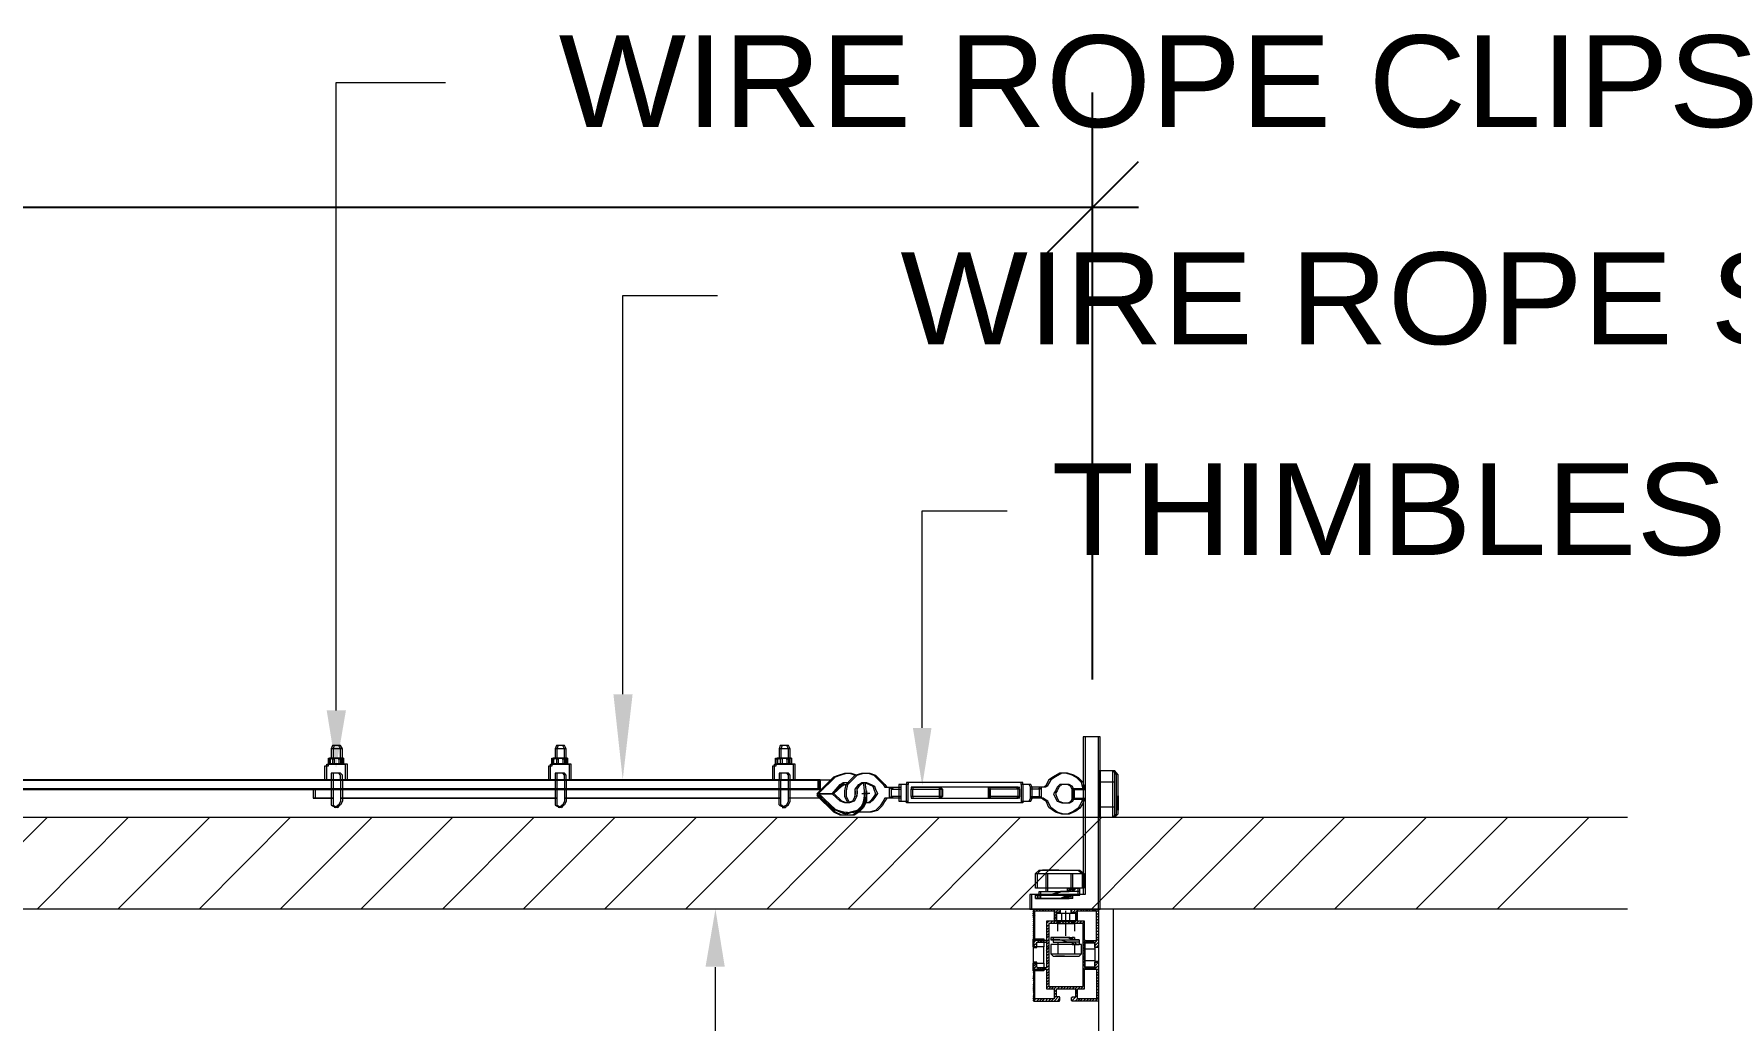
# Model space of a CAD drawing. Header units: millimetres. Extents: x 1732 to 2060, y 1135 to 1322.
# Drawn here: x 1919.44 to 1949.1, y 1214.41 to 1231.65 of the extents above; entities that cross this region are included whole.
import ezdxf

# ---------------------------------------------------------------- set-up
doc = ezdxf.new("R2010")
doc.units = ezdxf.units.MM
doc.layers.get('Defpoints').update_dxf_attribs({"color": 2})
doc.styles.add('MASTER', font='cordia.shx', dxfattribs={"width": 1.1})
doc.dimstyles.new('E0025', dxfattribs={"dimscale": 0.025, "dimtxt": 1.6, "dimasz": 1.6, "dimexe": 2, "dimexo": 1, "dimgap": 2, "dimtad": 1, "dimtih": 1, "dimtoh": 1, "dimdec": 4, "dimzin": 0, "dimdsep": 46, "dimlunit": 6, "dimtxsty": 'MASTER', "dimblk": 'AA', "dimcen": 1, "dimclrd": 256, "dimclre": 256, "dimclrt": 256, "dimadec": 0, "dimazin": 0, "dimtfac": 1, "dimtdec": 4, "dimtix": 1, "dimtmove": 2, "dimatfit": 3, "dimfxl": 1, "dimtolj": 1, "dimtzin": 0, "dimarcsym": 0})

# ---------------------------------------------------------------- blocks, each defined once
blk = doc.blocks.new('A$C5e33dab7')
at = {"color": 3, "lineweight": 0}
for points in [[(0.01065, 0.00634), (-0.01268, 0.00634), (-0.01268, 0), (0.01724, 0), (0.01724, 0.07504), (0.01065, 0.07504)], [(-0.01014, 0.01546), (-0.00862, 0.01699), (0.00837, 0.01699), (0.01014, 0.01546), (0.01014, 0.00913), (-0.01014, 0.00913)]]:
    blk.add_lwpolyline(points, close=True, dxfattribs=at)
for points in [[(-0.01014, 0.01546), (-0.00558, 0.01546)], [(-0.00076, 0.01699), (-0.0071, 0.01699)], [(0.00532, 0.00456), (0.00532, 0.00608), (0.00228, 0.00456), (-0.00076, 0.00456), (-0.00406, 0.00456), (-0.00558, 0.00456), (-0.0071, 0.00456), (0.0038, 0.00456), (0.0038, 0.00608), (0.00685, 0.00608), (0.00837, 0.00608), (0.00837, 0.00761), (0.00837, 0.00913), (0.00685, 0.00913), (0.00532, 0.00913), (0.00532, 0.01546), (0.01014, 0.01546)], [(-0.00558, 0.01699), (-0.00406, 0.01699), (-0.00254, 0.01699)], [(-0.00558, 0.00761), (-0.00558, 0.00913), (-0.00558, 0.01546), (-0.00406, 0.01546), (0.0038, 0.01546), (0.00532, 0.01546)], [(0.00837, 0.00761), (0.00076, 0.00761), (-0.00406, 0.00608), (-0.00862, 0.00608), (-0.01014, 0.00608), (-0.00862, 0.00608), (-0.00862, 0.00761), (-0.00406, 0.00761), (0.00076, 0.00761), (0.0038, 0.00761), (0.00532, 0.00913), (0.00685, 0.00913), (0.00532, 0.00913), (0.00685, 0.00913), (0.00837, 0.00913), (0.00685, 0.00913), (0.00532, 0.00761), (0.00076, 0.00761), (0.0038, 0.00761), (0.0038, 0.00913), (0.00532, 0.00913), (-0.00558, 0.00913)], [(0.00837, 0.00913), (-0.00862, 0.00913)], [(-0.01014, 0.00456), (-0.00862, 0.00456), (-0.00862, 0.00608), (0.00076, 0.00608), (0.0038, 0.00608), (0.00837, 0.00608), (0.0038, 0.00608), (0.00076, 0.00456), (-0.00558, 0.00456), (-0.0071, 0.00456), (-0.00862, 0.00456), (-0.0071, 0.00456), (-0.00862, 0.00456), (-0.01014, 0.00456), (-0.01014, 0.00608), (-0.00862, 0.00608)], [(-0.00076, 0.00456), (-0.00254, 0.00456), (-0.00406, 0.00456), (-0.00558, 0.00456)], [(0.00532, 0.00456), (0.0038, 0.00456)]]:
    blk.add_lwpolyline(points, dxfattribs=at)
blk = doc.blocks.new('A$C03058784')
at = {"color": 3, "lineweight": 0}
blk.add_lwpolyline([(-0.00634, -0.01014), (-0.00786, -0.00862), (-0.00786, 0.00837), (-0.00634, 0.01014), (0, 0.01014), (0, -0.01014)], close=True, dxfattribs=at)
for points in [[(0, 0.00837), (0, 0.00685), (0, 0.00532), (-0.00634, 0.00532), (-0.00634, 0.01014)], [(0, 0.00837), (0, -0.00862)], [(0, -0.00558), (-0.00634, -0.00558), (-0.00634, -0.00406), (-0.00634, 0.0038), (-0.00634, 0.00532)], [(-0.00786, -0.00076), (-0.00786, -0.0071)], [(-0.00786, -0.00558), (-0.00786, -0.00406), (-0.00786, -0.00254)], [(-0.00634, -0.01014), (-0.00634, -0.00558)]]:
    blk.add_lwpolyline(points, dxfattribs=at)
blk = doc.blocks.new('AA')
at = {"color": 3}
blk.add_line((-0.5, -0.5), (0.5, 0.5), dxfattribs=at)
at = {"color": 8}
blk.add_line((-1, 0), (0.5, 0), dxfattribs=at)
blk = doc.blocks.new('*D14')
at = {"lineweight": -2}
for p, q in [((2.97532, 0.05999), (2.97532, 0.31584)), ((5.31507, 0.05999), (5.31507, 0.31584)), ((3.01532, 0.26584), (5.27507, 0.26584))]:
    blk.add_line(p, q, dxfattribs=at)
at = {"layer": 'Defpoints', "color": 0}
for p in [(5.31507, 0.26584), (2.97532, 0.03499), (5.31507, 0.03499)]:
    blk.add_point(p, dxfattribs=at)
at = {"linetype": 'ByBlock', "lineweight": -2, "xscale": 0.04, "yscale": 0.04, "zscale": 0.04, "rotation": 180}
blk.add_blockref('AA', (2.97532, 0.26584), dxfattribs=at)
at = {"linetype": 'ByBlock', "lineweight": -2, "xscale": 0.04, "yscale": 0.04, "zscale": 0.04}
blk.add_blockref('AA', (5.31507, 0.26584), dxfattribs=at)
at = {"insert": (4.1452, 0.33584), "char_height": 0.04, "attachment_point": 5, "style": 'MASTER'}
blk.add_mtext('\\A1;ADJUST', dxfattribs=at)
blk = doc.blocks.new('A$Cea3d7e5b')
at = {"color": 80}
for p, q in [((0.3278, 0.05234), (4.5576, 0.05234)), ((4.66834, 0.05234), (4.66834, 0.04803))]:
    blk.add_line(p, q, dxfattribs=at)
at = {"color": 80, "lineweight": 0}
for points in [[(4.34535, 0.06578), (4.34941, 0.06578), (4.34941, 0.06984), (4.34865, 0.07136), (4.34586, 0.07136), (4.34535, 0.06984)], [(4.44296, 0.06578), (4.44701, 0.06578), (4.44701, 0.06984), (4.44625, 0.07136), (4.44346, 0.07136), (4.44296, 0.06984)], [(4.54056, 0.06578), (4.54462, 0.06578), (4.54462, 0.06984), (4.54386, 0.07136), (4.54107, 0.07136), (4.54056, 0.06984)], [(4.35144, 0.0564), (4.34941, 0.0564), (4.34941, 0.05843), (4.34865, 0.05919), (4.34535, 0.05919), (4.34535, 0.05843), (4.34535, 0.0564), (4.34332, 0.0564), (4.34256, 0.0564), (4.34256, 0.06248), (4.34332, 0.06248), (4.34332, 0.06324), (4.35144, 0.06324), (4.35144, 0.06248)], [(4.34408, 0.06324), (4.34408, 0.06527), (4.34459, 0.06578), (4.34738, 0.06578), (4.34459, 0.06578), (4.34408, 0.06527)], [(4.34408, 0.06527), (4.34408, 0.06324), (4.34459, 0.06324), (4.34738, 0.06324), (4.34459, 0.06324), (4.34408, 0.06324)], [(4.44904, 0.0564), (4.44701, 0.0564), (4.44701, 0.05843), (4.44625, 0.05919), (4.44296, 0.05919), (4.44296, 0.05843), (4.44296, 0.0564), (4.44093, 0.0564), (4.44017, 0.0564), (4.44017, 0.06248), (4.44093, 0.06248), (4.44093, 0.06324), (4.44904, 0.06324), (4.44904, 0.06248)], [(4.44144, 0.06324), (4.44144, 0.06527), (4.4422, 0.06578), (4.44499, 0.06578), (4.4422, 0.06578), (4.44144, 0.06527)], [(4.44144, 0.06527), (4.44144, 0.06324), (4.4422, 0.06324), (4.44499, 0.06324), (4.4422, 0.06324), (4.44144, 0.06324)], [(4.54665, 0.0564), (4.54462, 0.0564), (4.54462, 0.05843), (4.54386, 0.05919), (4.54056, 0.05919), (4.54056, 0.05843), (4.54056, 0.0564), (4.53854, 0.0564), (4.53777, 0.0564), (4.53777, 0.06248), (4.53854, 0.06248), (4.53854, 0.06324), (4.54665, 0.06324), (4.54665, 0.06248)], [(4.53904, 0.06324), (4.53904, 0.06527), (4.5398, 0.06578), (4.54259, 0.06578), (4.5398, 0.06578), (4.53904, 0.06527)], [(4.53904, 0.06527), (4.53904, 0.06324), (4.5398, 0.06324), (4.54259, 0.06324), (4.5398, 0.06324), (4.53904, 0.06324)], [(4.44296, 0.0564), (4.34941, 0.0564)], [(4.34941, 0.05234), (4.44296, 0.05234)], [(4.44701, 0.05234), (4.54056, 0.05234)], [(4.64603, 0.05437), (4.64603, 0.04702), (4.64958, 0.04702), (4.65008, 0.04829), (4.65008, 0.0531), (4.64958, 0.05437)], [(4.34535, 0.04829), (4.33749, 0.04829)], [(4.34941, 0.04829), (4.44296, 0.04829)], [(4.44701, 0.04829), (4.54056, 0.04829)]]:
    blk.add_lwpolyline(points, close=True, dxfattribs=at)
for points in [[(4.34941, 0.06984), (4.34535, 0.06984)], [(4.44701, 0.06984), (4.44296, 0.06984)], [(4.54462, 0.06984), (4.54056, 0.06984)], [(4.34408, 0.06527), (4.34408, 0.06578), (4.34586, 0.06578), (4.34586, 0.06527), (4.34586, 0.06578), (4.34865, 0.06578), (4.34865, 0.06527), (4.34865, 0.06578), (4.34992, 0.06578), (4.34992, 0.06527), (4.34992, 0.06324), (4.34738, 0.06324), (4.34992, 0.06324), (4.34992, 0.06451), (4.34992, 0.06527), (4.34992, 0.06578), (4.34738, 0.06578), (4.34992, 0.06578), (4.34992, 0.06527), (4.34992, 0.06324), (4.34865, 0.06324), (4.34789, 0.06324), (4.34738, 0.06324), (4.34586, 0.06324), (4.34535, 0.06324), (4.34459, 0.06324), (4.34408, 0.06324), (4.34459, 0.06324), (4.34408, 0.06324), (4.34459, 0.06324)], [(4.34586, 0.06527), (4.34586, 0.06324)], [(4.34865, 0.06527), (4.34865, 0.06324)], [(4.44144, 0.06527), (4.44144, 0.06578), (4.44346, 0.06578), (4.44346, 0.06527), (4.44346, 0.06578), (4.44625, 0.06578), (4.44625, 0.06527), (4.44625, 0.06578), (4.44752, 0.06578), (4.44752, 0.06527), (4.44752, 0.06324), (4.44499, 0.06324), (4.44752, 0.06324), (4.44752, 0.06451), (4.44752, 0.06527), (4.44752, 0.06578), (4.44499, 0.06578), (4.44752, 0.06578), (4.44752, 0.06527), (4.44752, 0.06324), (4.44625, 0.06324), (4.44549, 0.06324), (4.44499, 0.06324), (4.44346, 0.06324), (4.44296, 0.06324), (4.4422, 0.06324), (4.44144, 0.06324), (4.4422, 0.06324), (4.44144, 0.06324), (4.4422, 0.06324)], [(4.44346, 0.06527), (4.44346, 0.06324)], [(4.44625, 0.06527), (4.44625, 0.06324)], [(4.53904, 0.06527), (4.53904, 0.06578), (4.54107, 0.06578), (4.54107, 0.06527), (4.54107, 0.06578), (4.54386, 0.06578), (4.54386, 0.06527), (4.54386, 0.06578), (4.54513, 0.06578), (4.54513, 0.06527), (4.54513, 0.06324), (4.54259, 0.06324), (4.54513, 0.06324), (4.54513, 0.06451), (4.54513, 0.06527), (4.54513, 0.06578), (4.54259, 0.06578), (4.54513, 0.06578), (4.54513, 0.06527), (4.54513, 0.06324), (4.54386, 0.06324), (4.5431, 0.06324), (4.54259, 0.06324), (4.54107, 0.06324), (4.54056, 0.06324), (4.5398, 0.06324), (4.53904, 0.06324), (4.5398, 0.06324), (4.53904, 0.06324), (4.5398, 0.06324)], [(4.54107, 0.06527), (4.54107, 0.06324)], [(4.54386, 0.06527), (4.54386, 0.06324)], [(4.55704, 0.05031), (4.56439, 0.05767), (4.56642, 0.05843), (4.56921, 0.05919), (4.57124, 0.05919), (4.57377, 0.05843)], [(4.57048, 0.04626), (4.56921, 0.04905), (4.56921, 0.05158), (4.56972, 0.05437), (4.57175, 0.0564), (4.57377, 0.05843), (4.57656, 0.05919), (4.57935, 0.05919), (4.58189, 0.05843), (4.58392, 0.0564), (4.58594, 0.05437), (4.5867, 0.0531), (4.58797, 0.0531), (4.59279, 0.0531)], [(4.67315, 0.05234), (4.67239, 0.05513), (4.67037, 0.05716), (4.66834, 0.05843), (4.66555, 0.05919), (4.66301, 0.05919), (4.66023, 0.05767), (4.6582, 0.0564), (4.65668, 0.05361), (4.65592, 0.0531), (4.6549, 0.0531), (4.65008, 0.0531)], [(4.33749, 0.05234), (4.33749, 0.04829), (4.34535, 0.04829)], [(4.34535, 0.0564), (4.34535, 0.04702), (4.34535, 0.0455), (4.34586, 0.04499), (4.34738, 0.04423)], [(4.34941, 0.0564), (4.34941, 0.04702), (4.34865, 0.0455), (4.34789, 0.04499), (4.34738, 0.04423), (4.34662, 0.04423)], [(4.36006, 0.05234), (4.34941, 0.05234), (4.44296, 0.05234), (4.4351, 0.05234), (4.44296, 0.05234)], [(4.44296, 0.0564), (4.44296, 0.04702), (4.44296, 0.0455), (4.44346, 0.04499), (4.44499, 0.04423)], [(4.44701, 0.0564), (4.44701, 0.04702), (4.44625, 0.0455), (4.44549, 0.04499), (4.44499, 0.04423), (4.44423, 0.04423)], [(4.54259, 0.04423), (4.54107, 0.04499), (4.54056, 0.0455), (4.54056, 0.04702), (4.54056, 0.0564), (4.44701, 0.0564), (4.53777, 0.0564)], [(4.54056, 0.05234), (4.44701, 0.05234)], [(4.54183, 0.04423), (4.54259, 0.04423), (4.5431, 0.04499), (4.54386, 0.0455), (4.54462, 0.04702), (4.54462, 0.0564), (4.56313, 0.0564)], [(4.54462, 0.05234), (4.55907, 0.05234)], [(4.56439, 0.04347), (4.55704, 0.05031), (4.56363, 0.05031), (4.56718, 0.05437), (4.56845, 0.05513), (4.57048, 0.05513)], [(4.57377, 0.05031), (4.57377, 0.05158), (4.57377, 0.05031), (4.57327, 0.04829), (4.57251, 0.04702), (4.57048, 0.04626), (4.56921, 0.04626), (4.56718, 0.04702), (4.56363, 0.05031), (4.56718, 0.05361), (4.56845, 0.05437), (4.56972, 0.05437)], [(4.57377, 0.04905), (4.57377, 0.05108), (4.57377, 0.05234), (4.5753, 0.05437), (4.57656, 0.05513), (4.57783, 0.05513), (4.57986, 0.05437), (4.58138, 0.05361), (4.58189, 0.05234), (4.58265, 0.05031), (4.58189, 0.04905), (4.58062, 0.04753), (4.57935, 0.04626), (4.57783, 0.04626)], [(4.59279, 0.04905), (4.58949, 0.04905), (4.58873, 0.04829), (4.58873, 0.0531), (4.58949, 0.05234), (4.59279, 0.05234)], [(4.64603, 0.05437), (4.64603, 0.05513), (4.64552, 0.05513), (4.59761, 0.05513), (4.59608, 0.05513), (4.59608, 0.05437), (4.59355, 0.05437), (4.59279, 0.05437), (4.59279, 0.0531), (4.59279, 0.04829), (4.59279, 0.04702), (4.59355, 0.04702), (4.59608, 0.04702), (4.59608, 0.05437)], [(4.59811, 0.04905), (4.59811, 0.04829), (4.59887, 0.04829), (4.64349, 0.04829), (4.644, 0.04829), (4.64476, 0.04905), (4.64476, 0.05234), (4.644, 0.0531), (4.64349, 0.0531), (4.59887, 0.0531), (4.59811, 0.0531), (4.59811, 0.05234), (4.61104, 0.05234), (4.61104, 0.04905), (4.59811, 0.04905), (4.59811, 0.05234)], [(4.59811, 0.0531), (4.61028, 0.0531), (4.61028, 0.04829), (4.61104, 0.04905)], [(4.61104, 0.05234), (4.61028, 0.0531)], [(4.64476, 0.04829), (4.63183, 0.04829), (4.63183, 0.0531), (4.64476, 0.0531)], [(4.64476, 0.05234), (4.63183, 0.05234), (4.63183, 0.0531)], [(4.63183, 0.05234), (4.63183, 0.04905), (4.63183, 0.04829)], [(4.65008, 0.04905), (4.65363, 0.04905), (4.65414, 0.04829), (4.65414, 0.0531), (4.65363, 0.05234), (4.65008, 0.05234)], [(4.66834, 0.05234), (4.66758, 0.05361), (4.66631, 0.05437), (4.66428, 0.05437), (4.66301, 0.05437), (4.66175, 0.0531), (4.66099, 0.05158), (4.66023, 0.05031), (4.66099, 0.04829), (4.66175, 0.04702), (4.66377, 0.04626), (4.66504, 0.04626), (4.66656, 0.04626), (4.66682, 0.04651), (4.66783, 0.04702), (4.66834, 0.04803)], [(4.34941, 0.04829), (4.36006, 0.04829)], [(4.55831, 0.04829), (4.54462, 0.04829)], [(4.57783, 0.05158), (4.57783, 0.04955), (4.57783, 0.04702), (4.57656, 0.04423), (4.57454, 0.0422), (4.57251, 0.04093), (4.56921, 0.04093), (4.56718, 0.04093), (4.56439, 0.0422), (4.55704, 0.04955), (4.55831, 0.04955)], [(4.57783, 0.05031), (4.57783, 0.04753), (4.57656, 0.04499), (4.57454, 0.04296), (4.57175, 0.0422), (4.56921, 0.04144), (4.56718, 0.0422), (4.56439, 0.04347), (4.5578, 0.04955)], [(4.59279, 0.04829), (4.58797, 0.04829), (4.5867, 0.04829), (4.58594, 0.04702), (4.58468, 0.04499), (4.58265, 0.04296), (4.57986, 0.0422), (4.57732, 0.0422), (4.57454, 0.0422)], [(4.57935, 0.05031), (4.57656, 0.05031)], [(4.64603, 0.04702), (4.64603, 0.04626), (4.64552, 0.04626), (4.59761, 0.04626), (4.59608, 0.04626), (4.59608, 0.04702)], [(4.59811, 0.04829), (4.61028, 0.04829)], [(4.64476, 0.04905), (4.63183, 0.04905)], [(4.6729, 0.04803), (4.67214, 0.046), (4.67087, 0.04398), (4.6691, 0.04271), (4.66631, 0.04144), (4.66377, 0.04144), (4.66099, 0.0422), (4.6582, 0.04423), (4.65693, 0.04702), (4.65617, 0.04753), (4.6549, 0.04829), (4.65008, 0.04829)]]:
    blk.add_lwpolyline(points, dxfattribs=at)
at = {"color": 80}
for points in [[(4.5576, 0.05234), (0.3278, 0.05234), (0.3278, 0.0564), (4.5576, 0.0564)], [(4.66834, 0.05234), (4.67315, 0.05234), (4.67315, 0.05234), (4.66834, 0.05234)], [(4.66834, 0.04803), (4.67315, 0.04803), (4.67315, 0.04803), (4.66834, 0.04803)]]:
    blk.add_lwpolyline(points, close=True, dxfattribs=at)
at = {"color": 80, "lineweight": 0}
blk.add_ellipse((4.54019, 0.08561), major_axis=(-0.03519, 0.04198), ratio=0.319539, start_param=2.632891, end_param=3.673461, dxfattribs=at)
at = {"color": 3}
blk.add_blockref('A$C5e33dab7', (4.66251, 0), dxfattribs=at)
at = {"color": 80, "xscale": -1}
blk.add_blockref('A$C03058784', (4.67975, 0.05019), dxfattribs=at)
blk = doc.blocks.new('A$C39f6e9bc')
at = {"color": 80}
for p, q in [((0.96642, 0.01229), (5.19622, 0.01229)), ((5.30696, 0.01229), (5.30696, 0.00798))]:
    blk.add_line(p, q, dxfattribs=at)
at = {"color": 80, "lineweight": 0}
for points in [[(4.98397, 0.02572), (4.98803, 0.02572), (4.98803, 0.02978), (4.98727, 0.0313), (4.98448, 0.0313), (4.98397, 0.02978)], [(5.08158, 0.02572), (5.08563, 0.02572), (5.08563, 0.02978), (5.08487, 0.0313), (5.08208, 0.0313), (5.08158, 0.02978)], [(5.17918, 0.02572), (5.18324, 0.02572), (5.18324, 0.02978), (5.18248, 0.0313), (5.17969, 0.0313), (5.17918, 0.02978)], [(4.99006, 0.01634), (4.98803, 0.01634), (4.98803, 0.01837), (4.98727, 0.01913), (4.98397, 0.01913), (4.98397, 0.01837), (4.98397, 0.01634), (4.98194, 0.01634), (4.98118, 0.01634), (4.98118, 0.02243), (4.98194, 0.02243), (4.98194, 0.02319), (4.99006, 0.02319), (4.99006, 0.02243)], [(4.9827, 0.02319), (4.9827, 0.02522), (4.98321, 0.02572), (4.986, 0.02572), (4.98321, 0.02572), (4.9827, 0.02522)], [(4.9827, 0.02522), (4.9827, 0.02319), (4.98321, 0.02319), (4.986, 0.02319), (4.98321, 0.02319), (4.9827, 0.02319)], [(5.08766, 0.01634), (5.08563, 0.01634), (5.08563, 0.01837), (5.08487, 0.01913), (5.08158, 0.01913), (5.08158, 0.01837), (5.08158, 0.01634), (5.07955, 0.01634), (5.07879, 0.01634), (5.07879, 0.02243), (5.07955, 0.02243), (5.07955, 0.02319), (5.08766, 0.02319), (5.08766, 0.02243)], [(5.08006, 0.02319), (5.08006, 0.02522), (5.08082, 0.02572), (5.08361, 0.02572), (5.08082, 0.02572), (5.08006, 0.02522)], [(5.08006, 0.02522), (5.08006, 0.02319), (5.08082, 0.02319), (5.08361, 0.02319), (5.08082, 0.02319), (5.08006, 0.02319)], [(5.18527, 0.01634), (5.18324, 0.01634), (5.18324, 0.01837), (5.18248, 0.01913), (5.17918, 0.01913), (5.17918, 0.01837), (5.17918, 0.01634), (5.17715, 0.01634), (5.17639, 0.01634), (5.17639, 0.02243), (5.17715, 0.02243), (5.17715, 0.02319), (5.18527, 0.02319), (5.18527, 0.02243)], [(5.17766, 0.02319), (5.17766, 0.02522), (5.17842, 0.02572), (5.18121, 0.02572), (5.17842, 0.02572), (5.17766, 0.02522)], [(5.17766, 0.02522), (5.17766, 0.02319), (5.17842, 0.02319), (5.18121, 0.02319), (5.17842, 0.02319), (5.17766, 0.02319)], [(5.08158, 0.01634), (4.98803, 0.01634)], [(4.98397, 0.00823), (4.97611, 0.00823)], [(4.98803, 0.01229), (5.08158, 0.01229)], [(4.98803, 0.00823), (5.08158, 0.00823)], [(5.08563, 0.01229), (5.17918, 0.01229)], [(5.08563, 0.00823), (5.17918, 0.00823)], [(5.28465, 0.01431), (5.28465, 0.00696), (5.2882, 0.00696), (5.2887, 0.00823), (5.2887, 0.01305), (5.2882, 0.01431)]]:
    blk.add_lwpolyline(points, close=True, dxfattribs=at)
for points in [[(4.98803, 0.02978), (4.98397, 0.02978)], [(5.08563, 0.02978), (5.08158, 0.02978)], [(5.18324, 0.02978), (5.17918, 0.02978)], [(4.9827, 0.02522), (4.9827, 0.02572), (4.98448, 0.02572), (4.98448, 0.02522), (4.98448, 0.02572), (4.98727, 0.02572), (4.98727, 0.02522), (4.98727, 0.02572), (4.98854, 0.02572), (4.98854, 0.02522), (4.98854, 0.02319), (4.986, 0.02319), (4.98854, 0.02319), (4.98854, 0.02446), (4.98854, 0.02522), (4.98854, 0.02572), (4.986, 0.02572), (4.98854, 0.02572), (4.98854, 0.02522), (4.98854, 0.02319), (4.98727, 0.02319), (4.98651, 0.02319), (4.986, 0.02319), (4.98448, 0.02319), (4.98397, 0.02319), (4.98321, 0.02319), (4.9827, 0.02319), (4.98321, 0.02319), (4.9827, 0.02319), (4.98321, 0.02319)], [(4.98448, 0.02522), (4.98448, 0.02319)], [(4.98727, 0.02522), (4.98727, 0.02319)], [(5.08006, 0.02522), (5.08006, 0.02572), (5.08208, 0.02572), (5.08208, 0.02522), (5.08208, 0.02572), (5.08487, 0.02572), (5.08487, 0.02522), (5.08487, 0.02572), (5.08614, 0.02572), (5.08614, 0.02522), (5.08614, 0.02319), (5.08361, 0.02319), (5.08614, 0.02319), (5.08614, 0.02446), (5.08614, 0.02522), (5.08614, 0.02572), (5.08361, 0.02572), (5.08614, 0.02572), (5.08614, 0.02522), (5.08614, 0.02319), (5.08487, 0.02319), (5.08411, 0.02319), (5.08361, 0.02319), (5.08208, 0.02319), (5.08158, 0.02319), (5.08082, 0.02319), (5.08006, 0.02319), (5.08082, 0.02319), (5.08006, 0.02319), (5.08082, 0.02319)], [(5.08208, 0.02522), (5.08208, 0.02319)], [(5.08487, 0.02522), (5.08487, 0.02319)], [(5.17766, 0.02522), (5.17766, 0.02572), (5.17969, 0.02572), (5.17969, 0.02522), (5.17969, 0.02572), (5.18248, 0.02572), (5.18248, 0.02522), (5.18248, 0.02572), (5.18375, 0.02572), (5.18375, 0.02522), (5.18375, 0.02319), (5.18121, 0.02319), (5.18375, 0.02319), (5.18375, 0.02446), (5.18375, 0.02522), (5.18375, 0.02572), (5.18121, 0.02572), (5.18375, 0.02572), (5.18375, 0.02522), (5.18375, 0.02319), (5.18248, 0.02319), (5.18172, 0.02319), (5.18121, 0.02319), (5.17969, 0.02319), (5.17918, 0.02319), (5.17842, 0.02319), (5.17766, 0.02319), (5.17842, 0.02319), (5.17766, 0.02319), (5.17842, 0.02319)], [(5.17969, 0.02522), (5.17969, 0.02319)], [(5.18248, 0.02522), (5.18248, 0.02319)], [(4.98397, 0.01634), (4.98397, 0.00696), (4.98397, 0.00544), (4.98448, 0.00493), (4.986, 0.00417)], [(4.98803, 0.01634), (4.98803, 0.00696), (4.98727, 0.00544), (4.98651, 0.00493), (4.986, 0.00417), (4.98524, 0.00417)], [(5.08158, 0.01634), (5.08158, 0.00696), (5.08158, 0.00544), (5.08208, 0.00493), (5.08361, 0.00417)], [(5.08563, 0.01634), (5.08563, 0.00696), (5.08487, 0.00544), (5.08411, 0.00493), (5.08361, 0.00417), (5.08285, 0.00417)], [(5.18121, 0.00417), (5.17969, 0.00493), (5.17918, 0.00544), (5.17918, 0.00696), (5.17918, 0.01634), (5.08563, 0.01634), (5.17639, 0.01634)], [(5.18045, 0.00417), (5.18121, 0.00417), (5.18172, 0.00493), (5.18248, 0.00544), (5.18324, 0.00696), (5.18324, 0.01634), (5.20175, 0.01634)], [(5.19566, 0.01026), (5.20301, 0.01761), (5.20504, 0.01837), (5.20783, 0.01913), (5.20986, 0.01913), (5.21239, 0.01837)], [(5.20301, 0.00341), (5.19566, 0.01026), (5.20225, 0.01026), (5.2058, 0.01431), (5.20707, 0.01508), (5.2091, 0.01508)], [(5.2091, 0.0062), (5.20783, 0.00899), (5.20783, 0.01153), (5.20834, 0.01431), (5.21037, 0.01634), (5.21239, 0.01837), (5.21518, 0.01913), (5.21797, 0.01913), (5.22051, 0.01837), (5.22254, 0.01634), (5.22456, 0.01431), (5.22532, 0.01305), (5.22659, 0.01305), (5.23141, 0.01305)], [(5.21239, 0.00899), (5.21239, 0.01102), (5.21239, 0.01229), (5.21392, 0.01431), (5.21518, 0.01508), (5.21645, 0.01508), (5.21848, 0.01431), (5.22, 0.01355), (5.22051, 0.01229), (5.22127, 0.01026), (5.22051, 0.00899), (5.21924, 0.00747), (5.21797, 0.0062), (5.21645, 0.0062)], [(5.28465, 0.01431), (5.28465, 0.01508), (5.28414, 0.01508), (5.23623, 0.01508), (5.2347, 0.01508), (5.2347, 0.01431), (5.23217, 0.01431), (5.23141, 0.01431), (5.23141, 0.01305), (5.23141, 0.00823), (5.23141, 0.00696), (5.23217, 0.00696), (5.2347, 0.00696), (5.2347, 0.01431)], [(5.31177, 0.01229), (5.31101, 0.01508), (5.30899, 0.0171), (5.30696, 0.01837), (5.30417, 0.01913), (5.30163, 0.01913), (5.29885, 0.01761), (5.29682, 0.01634), (5.2953, 0.01355), (5.29454, 0.01305), (5.29352, 0.01305), (5.2887, 0.01305)], [(4.97611, 0.01229), (4.97611, 0.00823), (4.98397, 0.00823)], [(4.99868, 0.01229), (4.98803, 0.01229), (5.08158, 0.01229), (5.07372, 0.01229), (5.08158, 0.01229)], [(4.98803, 0.00823), (4.99868, 0.00823)], [(5.17918, 0.01229), (5.08563, 0.01229)], [(5.18324, 0.01229), (5.19769, 0.01229)], [(5.19693, 0.00823), (5.18324, 0.00823)], [(5.21645, 0.01153), (5.21645, 0.0095), (5.21645, 0.00696), (5.21518, 0.00417), (5.21315, 0.00215), (5.21113, 0.00088), (5.20783, 0.00088), (5.2058, 0.00088), (5.20301, 0.00215), (5.19566, 0.0095), (5.19693, 0.0095)], [(5.21645, 0.01026), (5.21645, 0.00747), (5.21518, 0.00493), (5.21315, 0.00291), (5.21037, 0.00215), (5.20783, 0.00138), (5.2058, 0.00215), (5.20301, 0.00341), (5.19642, 0.0095)], [(5.21239, 0.01026), (5.21239, 0.01153), (5.21239, 0.01026), (5.21189, 0.00823), (5.21113, 0.00696), (5.2091, 0.0062), (5.20783, 0.0062), (5.2058, 0.00696), (5.20225, 0.01026), (5.2058, 0.01355), (5.20707, 0.01431), (5.20834, 0.01431)], [(5.23141, 0.00823), (5.22659, 0.00823), (5.22532, 0.00823), (5.22456, 0.00696), (5.2233, 0.00493), (5.22127, 0.00291), (5.21848, 0.00215), (5.21594, 0.00215), (5.21315, 0.00215)], [(5.21797, 0.01026), (5.21518, 0.01026)], [(5.23141, 0.00899), (5.22811, 0.00899), (5.22735, 0.00823), (5.22735, 0.01305), (5.22811, 0.01229), (5.23141, 0.01229)], [(5.23673, 0.00899), (5.23673, 0.00823), (5.23749, 0.00823), (5.28211, 0.00823), (5.28262, 0.00823), (5.28338, 0.00899), (5.28338, 0.01229), (5.28262, 0.01305), (5.28211, 0.01305), (5.23749, 0.01305), (5.23673, 0.01305), (5.23673, 0.01229), (5.24966, 0.01229), (5.24966, 0.00899), (5.23673, 0.00899), (5.23673, 0.01229)], [(5.23673, 0.01305), (5.2489, 0.01305), (5.2489, 0.00823), (5.24966, 0.00899)], [(5.23673, 0.00823), (5.2489, 0.00823)], [(5.24966, 0.01229), (5.2489, 0.01305)], [(5.28338, 0.00823), (5.27045, 0.00823), (5.27045, 0.01305), (5.28338, 0.01305)], [(5.28338, 0.01229), (5.27045, 0.01229), (5.27045, 0.01305)], [(5.27045, 0.01229), (5.27045, 0.00899), (5.27045, 0.00823)], [(5.28338, 0.00899), (5.27045, 0.00899)], [(5.2887, 0.00899), (5.29225, 0.00899), (5.29276, 0.00823), (5.29276, 0.01305), (5.29225, 0.01229), (5.2887, 0.01229)], [(5.31152, 0.00798), (5.31076, 0.00595), (5.30949, 0.00392), (5.30772, 0.00265), (5.30493, 0.00138), (5.30239, 0.00138), (5.29961, 0.00215), (5.29682, 0.00417), (5.29555, 0.00696), (5.29479, 0.00747), (5.29352, 0.00823), (5.2887, 0.00823)], [(5.30696, 0.01229), (5.3062, 0.01355), (5.30493, 0.01431), (5.3029, 0.01431), (5.30163, 0.01431), (5.30037, 0.01305), (5.29961, 0.01153), (5.29885, 0.01026), (5.29961, 0.00823), (5.30037, 0.00696), (5.30239, 0.0062), (5.30366, 0.0062), (5.30518, 0.0062), (5.30544, 0.00646), (5.30645, 0.00696), (5.30696, 0.00798)], [(5.28465, 0.00696), (5.28465, 0.0062), (5.28414, 0.0062), (5.23623, 0.0062), (5.2347, 0.0062), (5.2347, 0.00696)]]:
    blk.add_lwpolyline(points, dxfattribs=at)
at = {"color": 80}
for points in [[(5.19622, 0.01229), (0.96642, 0.01229), (0.96642, 0.01634), (5.19622, 0.01634)], [(5.30696, 0.01229), (5.31177, 0.01229), (5.31177, 0.01229), (5.30696, 0.01229)], [(5.30696, 0.00798), (5.31177, 0.00798), (5.31177, 0.00798), (5.30696, 0.00798)]]:
    blk.add_lwpolyline(points, close=True, dxfattribs=at)
at = {"color": 8, "lineweight": 0}
for points in [[(4.48935, 0), (5.54825, 0)], [(4.81944, -0.04006), (4.85949, 0)], [(4.85493, -0.04006), (4.89473, 0)], [(4.89017, -0.04006), (4.93023, 0)], [(4.92566, -0.04006), (4.96546, 0)], [(4.9609, -0.04006), (5.00096, 0)], [(4.99614, -0.04006), (5.0362, 0)], [(5.03163, -0.04006), (5.07169, 0)], [(5.06687, -0.04006), (5.10693, 0)], [(5.10237, -0.04006), (5.14242, 0)], [(5.13761, -0.04006), (5.17766, 0)], [(5.1731, -0.04006), (5.2129, 0)], [(5.20834, -0.04006), (5.24839, 0)], [(5.24383, -0.04006), (5.28363, 0)], [(5.27907, -0.04006), (5.31913, 0)], [(5.31456, -0.04006), (5.35437, 0)], [(5.3498, -0.04006), (5.38986, 0)], [(5.38504, -0.04006), (5.4251, 0)], [(5.42054, -0.04006), (5.46059, 0)], [(5.45603, -0.04006), (5.49608, 0)], [(5.49152, -0.04006), (5.53158, 0)], [(5.54825, -0.04006), (4.48935, -0.04006)]]:
    blk.add_lwpolyline(points, dxfattribs=at)
at = {"color": 3, "lineweight": 0}
for points in [[(5.28997, -0.04259), (5.28946, -0.0431), (5.28921, -0.0431), (5.28921, -0.04259), (5.28946, -0.04259), (5.28946, -0.04208), (5.28921, -0.04208), (5.28921, -0.04183), (5.28946, -0.04183), (5.28946, -0.04132), (5.28921, -0.04132), (5.28921, -0.04107), (5.28946, -0.04107), (5.28946, -0.04056), (5.28921, -0.04056), (5.28921, -0.04006), (5.28946, -0.04006), (5.30062, -0.04006), (5.30087, -0.04006), (5.30087, -0.04132), (5.30062, -0.04158), (5.29935, -0.04158), (5.29935, -0.04183), (5.29935, -0.04538), (5.30746, -0.04538), (5.30772, -0.04513), (5.30772, -0.04158), (5.3062, -0.04158), (5.3062, -0.04132), (5.30594, -0.04132), (5.30594, -0.04031), (5.3062, -0.04006), (5.31761, -0.04006), (5.31761, -0.04031), (5.31761, -0.04056), (5.31761, -0.04082), (5.31761, -0.04107), (5.31761, -0.04132), (5.31761, -0.04183)], [(5.28921, -0.04208), (5.28997, -0.04132)], [(5.28946, -0.0431), (5.28946, -0.04361), (5.28921, -0.04361), (5.28921, -0.04386), (5.28946, -0.04386), (5.28946, -0.04437), (5.28921, -0.04437), (5.28921, -0.04462), (5.28946, -0.04462), (5.28946, -0.04538), (5.28921, -0.04538), (5.28921, -0.04563), (5.28946, -0.04563), (5.28946, -0.04614), (5.28921, -0.04614), (5.28921, -0.04639), (5.28946, -0.04639), (5.28946, -0.04715), (5.28921, -0.04715), (5.28921, -0.04741), (5.28946, -0.04741), (5.28946, -0.04792), (5.28921, -0.04792), (5.28921, -0.04817), (5.28946, -0.04817), (5.28946, -0.04868), (5.28921, -0.04868), (5.28921, -0.04893), (5.28946, -0.04893), (5.28946, -0.04969), (5.28921, -0.04969), (5.28997, -0.04893)], [(5.28921, -0.04462), (5.28997, -0.04386)], [(5.28946, -0.04082), (5.28997, -0.04006)], [(5.29048, -0.04082), (5.29124, -0.04006)], [(5.29175, -0.04082), (5.29251, -0.04006)], [(5.29301, -0.04082), (5.29377, -0.04006)], [(5.29428, -0.04082), (5.29504, -0.04006)], [(5.29555, -0.04082), (5.29631, -0.04006)], [(5.29707, -0.04082), (5.29758, -0.04006)], [(5.29808, -0.04082), (5.2991, -0.04006)], [(5.29834, -0.04183), (5.30037, -0.04006)], [(5.29834, -0.0431), (5.29935, -0.04208)], [(5.29834, -0.04437), (5.29935, -0.04335)], [(5.2991, -0.04513), (5.30341, -0.04513), (5.30341, -0.04082)], [(5.30011, -0.04158), (5.30087, -0.04082)], [(5.30113, -0.04183), (5.30113, -0.04006)], [(5.30163, -0.04513), (5.30163, -0.04183)], [(5.30341, -0.05172), (5.30341, -0.04234)], [(5.30518, -0.04513), (5.30518, -0.04183)], [(5.30569, -0.04183), (5.30569, -0.04006)], [(5.30594, -0.04056), (5.3067, -0.04006)], [(5.30645, -0.04158), (5.30772, -0.04006)], [(5.30772, -0.04158), (5.30899, -0.04006)], [(5.30772, -0.04285), (5.30848, -0.04208)], [(5.30772, -0.04411), (5.30848, -0.0431)], [(5.31203, -0.05375), (5.31152, -0.05375), (5.31152, -0.04538), (5.30873, -0.04538), (5.30848, -0.04538), (5.30848, -0.04082), (5.31685, -0.04082), (5.31685, -0.04107)], [(5.30975, -0.04082), (5.31051, -0.04006)], [(5.31101, -0.04082), (5.31152, -0.04006)], [(5.31203, -0.04082), (5.31304, -0.04006)], [(5.31355, -0.04082), (5.31406, -0.04006)], [(5.31482, -0.04082), (5.31558, -0.04006)], [(5.31583, -0.04082), (5.31685, -0.04006)], [(5.31685, -0.05349), (5.31685, -0.05375), (5.31685, -0.04107), (5.31761, -0.04056), (5.31761, -0.04031)], [(5.31685, -0.04234), (5.31761, -0.04183), (5.31761, -0.04208), (5.31761, -0.04259), (5.31761, -0.0431), (5.31761, -0.04361), (5.31761, -0.04386), (5.31761, -0.04437), (5.31685, -0.04487)], [(5.31685, -0.04361), (5.31761, -0.0431), (5.31761, -0.04285)], [(5.28921, -0.04741), (5.28997, -0.04639)], [(5.28921, -0.04969), (5.28921, -0.04994), (5.28946, -0.04994), (5.28946, -0.05045), (5.28921, -0.05045), (5.28921, -0.0507), (5.28946, -0.0507), (5.28946, -0.05121), (5.28921, -0.05121), (5.28921, -0.05172), (5.28946, -0.05172), (5.28946, -0.05223), (5.28921, -0.05223), (5.28921, -0.05248), (5.28946, -0.05248), (5.28946, -0.05299), (5.28921, -0.05299), (5.28921, -0.05349), (5.28946, -0.05349), (5.28946, -0.054), (5.28921, -0.054), (5.28921, -0.05425), (5.28946, -0.05425), (5.28946, -0.05476), (5.28921, -0.05476), (5.28921, -0.05501), (5.28946, -0.05501), (5.28946, -0.05577), (5.28921, -0.05577), (5.28921, -0.05603), (5.28946, -0.05603), (5.28946, -0.05654), (5.28921, -0.05654), (5.28921, -0.05679), (5.29073, -0.05679), (5.29073, -0.05654), (5.29073, -0.05451), (5.29504, -0.05451), (5.29504, -0.05476), (5.29504, -0.06541), (5.29504, -0.06566), (5.29124, -0.06566), (5.29073, -0.06541), (5.29073, -0.06313), (5.28946, -0.06313), (5.28921, -0.06363), (5.28946, -0.06363), (5.28946, -0.06414), (5.28921, -0.06414), (5.28921, -0.06465), (5.28946, -0.06465), (5.28946, -0.0649), (5.28921, -0.0649), (5.28921, -0.06541), (5.28946, -0.06541), (5.28946, -0.06566), (5.28921, -0.06566), (5.28921, -0.06617), (5.28946, -0.06617), (5.28946, -0.06668), (5.28921, -0.06668), (5.28921, -0.06693), (5.28946, -0.06693), (5.28946, -0.06744), (5.28997, -0.06693)], [(5.28921, -0.05223), (5.28997, -0.05172)], [(5.28946, -0.04589), (5.28997, -0.04538)], [(5.28946, -0.04842), (5.28997, -0.04766)], [(5.28946, -0.05096), (5.28997, -0.05045)], [(5.29504, -0.04639), (5.29606, -0.04538)], [(5.29504, -0.04766), (5.29606, -0.0469)], [(5.29504, -0.04893), (5.29606, -0.04817)], [(5.29504, -0.0502), (5.29606, -0.04944)], [(5.29504, -0.05172), (5.29606, -0.0507)], [(5.29504, -0.05273), (5.29606, -0.05172)], [(5.31051, -0.04639), (5.29606, -0.04639), (5.29606, -0.07377), (5.31051, -0.07377), (5.31101, -0.07377), (5.31101, -0.04639), (5.31051, -0.04639), (5.31152, -0.04538)], [(5.29656, -0.04639), (5.29758, -0.04538)], [(5.29808, -0.04639), (5.29935, -0.04462)], [(5.29935, -0.04639), (5.30011, -0.04538)], [(5.29986, -0.04969), (5.29986, -0.04639), (5.30087, -0.04538), (5.3062, -0.04538), (5.30721, -0.04639), (5.30721, -0.04969)], [(5.29986, -0.04639), (5.30721, -0.04639)], [(5.30037, -0.04639), (5.30138, -0.04538)], [(5.30163, -0.04639), (5.30265, -0.04538)], [(5.3029, -0.04639), (5.30392, -0.04538)], [(5.30797, -0.04513), (5.30341, -0.04513)], [(5.30442, -0.04639), (5.30518, -0.04538)], [(5.30569, -0.04639), (5.30645, -0.04538)], [(5.3067, -0.04639), (5.30848, -0.04462)], [(5.30797, -0.04639), (5.30899, -0.04538)], [(5.30949, -0.04639), (5.31025, -0.04538)], [(5.31101, -0.04715), (5.31152, -0.04639)], [(5.31101, -0.04842), (5.31152, -0.04741)], [(5.31101, -0.04969), (5.31152, -0.04868)], [(5.31101, -0.05096), (5.31152, -0.04994)], [(5.31101, -0.05223), (5.31152, -0.05146)], [(5.31685, -0.04868), (5.31761, -0.04792), (5.31761, -0.04817), (5.31761, -0.04868), (5.31761, -0.04893), (5.31761, -0.04969), (5.31761, -0.04994), (5.31761, -0.05045), (5.31761, -0.0507), (5.31761, -0.05121), (5.31761, -0.05172), (5.31761, -0.05223), (5.31761, -0.05248), (5.31761, -0.05299), (5.31761, -0.05349), (5.31761, -0.054), (5.31761, -0.05425), (5.31761, -0.05476), (5.31761, -0.05501), (5.31761, -0.05577), (5.31659, -0.05679)], [(5.31685, -0.04639), (5.31761, -0.04563), (5.31761, -0.04538), (5.31761, -0.04462), (5.31761, -0.04437)], [(5.31685, -0.04741), (5.31761, -0.0469)], [(5.31685, -0.04994), (5.31761, -0.04944)], [(5.31685, -0.05146), (5.31761, -0.0507)], [(5.31761, -0.04538), (5.31761, -0.04563), (5.31761, -0.04614), (5.31761, -0.04639), (5.31761, -0.04715), (5.31761, -0.04741), (5.31761, -0.04792)], [(5.29377, -0.06363), (5.29377, -0.05654), (5.28921, -0.05654), (5.28921, -0.05299), (5.29377, -0.05299), (5.29377, -0.05654)], [(5.28921, -0.05501), (5.28946, -0.05476), (5.29023, -0.05375)], [(5.28921, -0.05654), (5.28921, -0.06363), (5.29377, -0.06363), (5.29377, -0.06693), (5.28921, -0.06693), (5.28921, -0.06363)], [(5.28946, -0.05349), (5.28997, -0.05273)], [(5.28946, -0.05603), (5.29175, -0.05375)], [(5.28972, -0.05679), (5.29073, -0.05603)], [(5.292, -0.05451), (5.29301, -0.05375)], [(5.29327, -0.05451), (5.29403, -0.05375)], [(5.29454, -0.05451), (5.29606, -0.05324)], [(5.29504, -0.05527), (5.29606, -0.05451)], [(5.29504, -0.05679), (5.29606, -0.05577)], [(5.29504, -0.05806), (5.29606, -0.05679)], [(5.29504, -0.05932), (5.29606, -0.05831)], [(5.29682, -0.05248), (5.29783, -0.05248), (5.29783, -0.05349), (5.30417, -0.05349), (5.3062, -0.05349), (5.30924, -0.05349), (5.3062, -0.05349), (5.30417, -0.05248), (5.29986, -0.05248), (5.29885, -0.05248), (5.29783, -0.05248), (5.29885, -0.05248), (5.29783, -0.05248), (5.29682, -0.05248), (5.29682, -0.05349), (5.29783, -0.05349)], [(5.30924, -0.05451), (5.30417, -0.05451), (5.30087, -0.05349), (5.29783, -0.05349), (5.29682, -0.05349), (5.29783, -0.05349), (5.29783, -0.05451), (5.30087, -0.05451), (5.30417, -0.05451), (5.3062, -0.05451), (5.30721, -0.05552), (5.30823, -0.05552), (5.30721, -0.05552), (5.30823, -0.05552), (5.30924, -0.05552), (5.30823, -0.05552), (5.30721, -0.05451), (5.30417, -0.05451), (5.3062, -0.05451), (5.3062, -0.05552), (5.30721, -0.05552), (5.29986, -0.05552)], [(5.30924, -0.05552), (5.29783, -0.05552)], [(5.30721, -0.05248), (5.30721, -0.05349), (5.30518, -0.05248), (5.3029, -0.05248), (5.30087, -0.05248), (5.29986, -0.05248), (5.29885, -0.05248), (5.3062, -0.05248), (5.3062, -0.05349), (5.30823, -0.05349), (5.30924, -0.05349), (5.30924, -0.05451), (5.30924, -0.05552), (5.30823, -0.05552), (5.30721, -0.05552), (5.30721, -0.05958), (5.31025, -0.05958)], [(5.3029, -0.05248), (5.30189, -0.05248), (5.30087, -0.05248), (5.29986, -0.05248)], [(5.29986, -0.05451), (5.29986, -0.05552), (5.29986, -0.05958), (5.30087, -0.05958), (5.3062, -0.05958), (5.30721, -0.05958)], [(5.30721, -0.05248), (5.3062, -0.05248)], [(5.31101, -0.05349), (5.31152, -0.05273)], [(5.31101, -0.05476), (5.31203, -0.05375), (5.31685, -0.05375)], [(5.31101, -0.05603), (5.31152, -0.05501)], [(5.31101, -0.0573), (5.31152, -0.05654)], [(5.31101, -0.05856), (5.31152, -0.0578)], [(5.31101, -0.05983), (5.31152, -0.05907)], [(5.31761, -0.05577), (5.31761, -0.05603), (5.31761, -0.05628), (5.31761, -0.05654), (5.31761, -0.05679), (5.31608, -0.05679), (5.31608, -0.05654), (5.31608, -0.05476), (5.31583, -0.05476), (5.31583, -0.05451), (5.31203, -0.05451), (5.31203, -0.05476), (5.31152, -0.05476), (5.31152, -0.06541), (5.31203, -0.06566), (5.31583, -0.06566), (5.31608, -0.06541), (5.31608, -0.06313), (5.31761, -0.06313), (5.31761, -0.06363), (5.31761, -0.06414), (5.31761, -0.06465), (5.31761, -0.0649), (5.31761, -0.06541), (5.31761, -0.06566), (5.31761, -0.06617), (5.31761, -0.06668), (5.31761, -0.06693), (5.31761, -0.06744), (5.31761, -0.06769), (5.31761, -0.06845), (5.31761, -0.06921), (5.31761, -0.06946), (5.31761, -0.07023), (5.31761, -0.07048), (5.31761, -0.07099)], [(5.31608, -0.05755), (5.31177, -0.05755)], [(5.31254, -0.05451), (5.3133, -0.05375)], [(5.3138, -0.05451), (5.31456, -0.05375)], [(5.31482, -0.05451), (5.31583, -0.05375)], [(5.31608, -0.05476), (5.31761, -0.05299)], [(5.31608, -0.05603), (5.31761, -0.05451)], [(5.31761, -0.05679), (5.31608, -0.05679)], [(5.31685, -0.05273), (5.31761, -0.05197)], [(5.15054, -0.06541), (5.15054, -0.29839), (5.10287, -0.29839)], [(5.28921, -0.06515), (5.28946, -0.0649), (5.29073, -0.06363)], [(5.28946, -0.06363), (5.28972, -0.06313)], [(5.28946, -0.06617), (5.29073, -0.06465)], [(5.28946, -0.08011), (5.29023, -0.0791), (5.28997, -0.0791), (5.28997, -0.06617), (5.29504, -0.06617), (5.29504, -0.06642), (5.29504, -0.07479), (5.29834, -0.07479), (5.29834, -0.0791), (5.29023, -0.0791)], [(5.29073, -0.06617), (5.29149, -0.06566)], [(5.29175, -0.06617), (5.29276, -0.06566)], [(5.29301, -0.06617), (5.29377, -0.06566)], [(5.29428, -0.06617), (5.29606, -0.06465)], [(5.29504, -0.06034), (5.29606, -0.05958)], [(5.29504, -0.06186), (5.29606, -0.06085)], [(5.29504, -0.06313), (5.29606, -0.06211)], [(5.29504, -0.06414), (5.29606, -0.06313)], [(5.29504, -0.06693), (5.29606, -0.06592)], [(5.29682, -0.05958), (5.29986, -0.05958)], [(5.3029, -0.06059), (5.29885, -0.06059)], [(5.29986, -0.06059), (5.30087, -0.06059), (5.30189, -0.06059)], [(5.31101, -0.06135), (5.31152, -0.06034)], [(5.31101, -0.06237), (5.31152, -0.06161)], [(5.31101, -0.06363), (5.31152, -0.06287)], [(5.31101, -0.0649), (5.31152, -0.06414)], [(5.31101, -0.06642), (5.31203, -0.06541)], [(5.31608, -0.06262), (5.31177, -0.06262)], [(5.31228, -0.06617), (5.31304, -0.06566)], [(5.31355, -0.06617), (5.31431, -0.06566)], [(5.31482, -0.06617), (5.31558, -0.06566)], [(5.31583, -0.06617), (5.31761, -0.06465)], [(5.31761, -0.06287), (5.31608, -0.06287)], [(5.31608, -0.06363), (5.31634, -0.06313)], [(5.31608, -0.0649), (5.31761, -0.06313)], [(5.31685, -0.06668), (5.31761, -0.06592)], [(5.28921, -0.06744), (5.28921, -0.06744)], [(5.28946, -0.06744), (5.28921, -0.06744), (5.28921, -0.06769), (5.28946, -0.06769), (5.28946, -0.06845), (5.28921, -0.06845), (5.28946, -0.06845), (5.28946, -0.06921), (5.28921, -0.06921), (5.28921, -0.06946), (5.28946, -0.06946), (5.28946, -0.07023), (5.28921, -0.07023), (5.28921, -0.07048), (5.28946, -0.07048), (5.28946, -0.07099), (5.28921, -0.07099), (5.28921, -0.07124), (5.28946, -0.07124), (5.28946, -0.072), (5.28921, -0.072), (5.28946, -0.072), (5.28946, -0.07276), (5.28921, -0.07276), (5.28921, -0.07301), (5.28946, -0.07301), (5.28946, -0.07352), (5.28921, -0.07352), (5.28921, -0.07377), (5.28946, -0.07377), (5.28946, -0.07428), (5.28921, -0.07428), (5.28921, -0.07479), (5.28946, -0.07479), (5.28946, -0.07504), (5.28921, -0.07504), (5.28921, -0.07555), (5.28946, -0.07555), (5.28946, -0.07606), (5.28921, -0.07606), (5.28921, -0.07631), (5.28946, -0.07631), (5.28946, -0.07707), (5.28921, -0.07707), (5.28946, -0.07707), (5.28946, -0.07783), (5.28921, -0.07783), (5.28921, -0.07808), (5.28946, -0.07808), (5.28946, -0.07885), (5.28921, -0.07885), (5.28921, -0.0791), (5.28946, -0.0791), (5.28946, -0.07961), (5.28921, -0.07961), (5.28921, -0.07986), (5.28946, -0.08011), (5.30062, -0.08011), (5.30062, -0.07986), (5.30087, -0.07986), (5.30087, -0.07859), (5.30062, -0.07834), (5.29935, -0.07834), (5.29935, -0.07479), (5.30746, -0.07479), (5.30848, -0.07377)], [(5.28921, -0.07023), (5.28921, -0.06997)], [(5.28921, -0.07276), (5.28921, -0.07276)], [(5.28946, -0.0687), (5.28997, -0.0682)], [(5.28946, -0.06997), (5.28997, -0.06946)], [(5.28946, -0.07124), (5.28997, -0.07048)], [(5.28946, -0.07251), (5.28997, -0.072)], [(5.28946, -0.07377), (5.28997, -0.07327)], [(5.29504, -0.0682), (5.29606, -0.06718)], [(5.29504, -0.06946), (5.29606, -0.06845)], [(5.29504, -0.07048), (5.29606, -0.06972)], [(5.29504, -0.072), (5.29606, -0.07099)], [(5.29504, -0.07327), (5.29606, -0.07225)], [(5.29504, -0.07454), (5.29606, -0.07352)], [(5.29606, -0.07479), (5.29707, -0.07377)], [(5.29732, -0.07479), (5.29808, -0.07377)], [(5.29834, -0.07479), (5.29935, -0.07377)], [(5.29986, -0.07479), (5.30087, -0.07377)], [(5.30138, -0.07479), (5.30214, -0.07377)], [(5.30239, -0.07479), (5.30341, -0.07377)], [(5.30366, -0.07479), (5.30468, -0.07377)], [(5.30493, -0.07479), (5.30594, -0.07377)], [(5.31761, -0.07352), (5.31761, -0.07377), (5.31761, -0.07428), (5.31761, -0.07479), (5.31761, -0.07504), (5.31761, -0.07555), (5.31761, -0.07606), (5.31761, -0.07631), (5.31761, -0.07707), (5.31761, -0.07783), (5.31761, -0.07808), (5.31761, -0.07885), (5.31761, -0.0791), (5.31761, -0.07961), (5.31761, -0.07986), (5.31761, -0.08011), (5.3062, -0.08011), (5.30594, -0.07986), (5.30594, -0.07859), (5.3062, -0.07859), (5.3062, -0.07834), (5.30746, -0.07834), (5.30772, -0.07834), (5.30772, -0.07808), (5.30772, -0.07479), (5.30746, -0.07479)], [(5.30645, -0.07479), (5.30721, -0.07377)], [(5.30873, -0.07479), (5.30975, -0.07377)], [(5.31, -0.07479), (5.31152, -0.07301)], [(5.31101, -0.06744), (5.31152, -0.06668)], [(5.31101, -0.0687), (5.31152, -0.06794)], [(5.31101, -0.06997), (5.31152, -0.06921)], [(5.31101, -0.07149), (5.31152, -0.07048)], [(5.31101, -0.07276), (5.31152, -0.07175)], [(5.31685, -0.06794), (5.31761, -0.06744)], [(5.31685, -0.06921), (5.31761, -0.06845)], [(5.31685, -0.07048), (5.31761, -0.06972)], [(5.31685, -0.07175), (5.31761, -0.07099), (5.31761, -0.07124), (5.31761, -0.072), (5.31761, -0.07276), (5.31761, -0.07301), (5.31761, -0.07352), (5.31685, -0.07428)], [(5.31685, -0.07301), (5.31761, -0.07225)], [(5.28921, -0.07631), (5.28997, -0.0758)], [(5.28921, -0.0791), (5.28997, -0.07808)], [(5.28946, -0.07504), (5.28997, -0.07454)], [(5.28946, -0.07758), (5.28997, -0.07707)], [(5.29073, -0.08011), (5.29175, -0.0791)], [(5.292, -0.08011), (5.29301, -0.0791)], [(5.29327, -0.08011), (5.29403, -0.0791)], [(5.29479, -0.08011), (5.2953, -0.0791)], [(5.29606, -0.08011), (5.29682, -0.0791)], [(5.29707, -0.08011), (5.29808, -0.0791)], [(5.29834, -0.07606), (5.29935, -0.0753)], [(5.29834, -0.07732), (5.29935, -0.07656)], [(5.29834, -0.07859), (5.29935, -0.07783)], [(5.29834, -0.08011), (5.30011, -0.07834)], [(5.29986, -0.08011), (5.30087, -0.07885)], [(5.30594, -0.07885), (5.30645, -0.07834)], [(5.3062, -0.07986), (5.30848, -0.07758)], [(5.30746, -0.08011), (5.30848, -0.0791)], [(5.30772, -0.07606), (5.30848, -0.07504)], [(5.30772, -0.07707), (5.30848, -0.07631)], [(5.30873, -0.08011), (5.30949, -0.0791)], [(5.30975, -0.08011), (5.31051, -0.0791)], [(5.31127, -0.07479), (5.31152, -0.07428)], [(5.31127, -0.08011), (5.31203, -0.0791)], [(5.31254, -0.08011), (5.3133, -0.0791)], [(5.3138, -0.08011), (5.31456, -0.0791)], [(5.31482, -0.08011), (5.31583, -0.0791)], [(5.31634, -0.08011), (5.31761, -0.07859)], [(5.31685, -0.07555), (5.31761, -0.07479)], [(5.31685, -0.07682), (5.31761, -0.07606)], [(5.31685, -0.07808), (5.31761, -0.07732)]]:
    blk.add_lwpolyline(points, dxfattribs=at)
for points in [[(5.29504, -0.04538), (5.29504, -0.05375), (5.28997, -0.05375), (5.28997, -0.04107), (5.29023, -0.04082), (5.29834, -0.04082), (5.29834, -0.04538)], [(5.31761, -0.10876), (5.29428, -0.10876), (5.29428, -0.1151), (5.3242, -0.1151), (5.3242, -0.04006), (5.31761, -0.04006)], [(5.29935, -0.04513), (5.29935, -0.04183), (5.30772, -0.04183), (5.30772, -0.04513)], [(5.31101, -0.04639), (5.29606, -0.04639), (5.29606, -0.07377), (5.31101, -0.07377)], [(5.29682, -0.05958), (5.29783, -0.06059), (5.30924, -0.06059), (5.31025, -0.05958), (5.31025, -0.05552), (5.29682, -0.05552)], [(5.31177, -0.06541), (5.31177, -0.05476), (5.31608, -0.05476), (5.31608, -0.06541)], [(5.31685, -0.06642), (5.31685, -0.0791), (5.30848, -0.0791), (5.30848, -0.07479), (5.31152, -0.07479), (5.31152, -0.06642), (5.31203, -0.06617), (5.31685, -0.06617)]]:
    blk.add_lwpolyline(points, close=True, dxfattribs=at)
at = {"color": 80, "lineweight": 0}
blk.add_ellipse((5.17881, 0.04555), major_axis=(-0.03519, 0.04198), ratio=0.319539, start_param=2.632891, end_param=3.673461, dxfattribs=at)
at = {"color": 3, "transparency": 33554559}
blk.add_solid([(5.14635, -0.06515), (5.15066, -0.04006), (5.15472, -0.06515)], dxfattribs=at)
at = {"color": 3}
blk.add_blockref('A$C5e33dab7', (5.30113, -0.04006), dxfattribs=at)
at = {"color": 80, "xscale": -1}
blk.add_blockref('A$C03058784', (5.31837, 0.01013), dxfattribs=at)
dim = blk.add_aligned_dim(p1=(2.97532, 0.03499), p2=(5.31507, 0.03499), distance=0.23085, text='ADJUST', dimstyle='E0025', override={"dimtxsty": 'MASTER'})
dim.commit()
dim.dimension.update_dxf_attribs({"geometry": '*D14', "text_midpoint": (4.1452, 0.33584)})
blk = doc.blocks.new('A$C151ac680')
at = {"color": 10, "lineweight": 0}
for points in [[(4.61596, 0.08657), (4.61596, 0.36026), (4.66362, 0.36026)], [(4.74094, 0.09367), (4.74094, 0.26739), (4.78227, 0.26739)], [(4.87151, 0.07896), (4.87151, 0.17353), (4.90852, 0.17353)]]:
    blk.add_lwpolyline(points, dxfattribs=at)
at = {"color": 10, "transparency": 33554559}
for points in [[(4.74525, 0.09367), (4.74094, 0.0564), (4.73689, 0.09367)], [(4.62027, 0.08657), (4.61596, 0.06147), (4.6119, 0.08657)], [(4.87556, 0.07896), (4.87151, 0.05386), (4.86745, 0.07896)]]:
    blk.add_solid(points, dxfattribs=at)
for name, p in [('A$C39f6e9bc', (-0.3693, 0.04006)), ('A$Cea3d7e5b', (0.26856, 0))]:
    blk.add_blockref(name, p)
at = {"char_height": 0.04, "attachment_point": 5, "style": 'MASTER'}
for s, insert in [('\\A1;WIRE ROPE CLIPS', (4.97458, 0.36059)), ('\\A1;WIRE ROPE STEEL 6 mm.', (5.22163, 0.26594)), ('\\A1;THIMBLES', (5.07504, 0.17407))]:
    blk.add_mtext(s, dxfattribs=dict(at, insert=insert))

msp = doc.modelspace()

# ---------------------------------------------------------------- block references
at = {"xscale": 40.10805704610954, "yscale": 40.10805704610954, "zscale": 40.10805704610954}
msp.add_blockref('A$C151ac680', (1739.589, 1216.35), dxfattribs=at)

doc.saveas('drawing.dxf')
